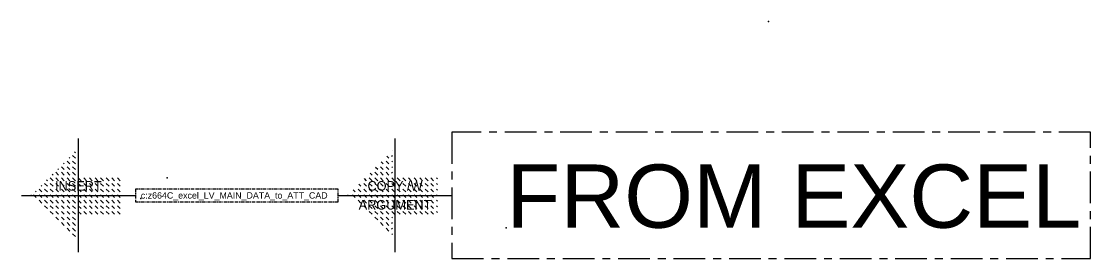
# Model space of a CAD drawing. Header units: millimetres. Extents: x -244126 to 368105, y -173968 to 259060.
# Drawn here: x 287454 to 295896, y 111991 to 113866 of the extents above; entities that cross this region are included whole.
import ezdxf
from ezdxf.enums import TextEntityAlignment as Align
from ezdxf.lldxf.tags import DXFTag

# ---------------------------------------------------------------- set-up
doc = ezdxf.new("R2010")
doc.units = ezdxf.units.MM
doc.header["$MEASUREMENT"] = 0
doc.linetypes.add('005_GG_TA_LINE', pattern=[13.75, 5, -1.25, 1.25, -1.25, 5])
doc.layers.add('000 - H A T C H', color=8, linetype='Continuous')
doc.layers.add('001 - ASCESSORIES', color=1, linetype='Continuous')
doc.styles.get("Standard").update_dxf_attribs({"font": 'arial.ttf'})
doc.styles.add('TA', font='Cordia New.ttf', dxfattribs={"height": 4.5})
tags = doc.linetypes.add('000-ADD-ATT', pattern='A,0.5,-0.3,["ADD-ATT",Standard,S=0.1,R=0,X=-0.2,Y=-0.05],-0.5', length=1.3).pattern_tags.tags
tags[6] = DXFTag(74, 10)

# ---------------------------------------------------------------- blocks, each defined once
blk = doc.blocks.new('*U4702')
at = {"color": 0, "linetype": '005_GG_TA_LINE'}
blk.add_lwpolyline([(0, 0), (100.85, 0), (100.85, 20), (0, 20)], close=True, dxfattribs=at)
for p in [(50, 37.5), (8.58, 4.88)]:
    blk.add_point(p, dxfattribs=at)
blk.add_attdef('NAMEBLK', (8.58, 4.88), '', height=10, dxfattribs=at)
blk = doc.blocks.new('*U4709')
at = {"layer": '000 - H A T C H'}
h = blk.add_hatch(dxfattribs=at)
h.set_pattern_fill('DASH', color=8, scale=250, angle=135)
h.paths.add_polyline_path([(-19.7, 153.6), (-19.7, 353.6), (-373.3, 0), (-19.7, -353.6), (-19.7, -153.6), (335.3, -153.6), (335.3, 153.6)])
at = {"color": 250}
for p, q in [((0, -450), (0, 450)), ((-450, 0), (450, 0))]:
    blk.add_line(p, q, dxfattribs=at)
at = {"color": 3}
blk.add_point((-373.3, 0), dxfattribs=at)
at = {"color": 0, "style": 'TA'}
for tag, p in [('TAG1', (0, 75)), ('TAG2', (0, -75))]:
    blk.add_attdef(tag, text='', height=75, dxfattribs=at).set_placement(p, align=Align.MIDDLE_CENTER)
blk = doc.blocks.new('*U4703')
at = {"color": 0, "linetype": '005_GG_TA_LINE'}
blk.add_lwpolyline([(0, 0), (320, 0), (320, 20), (0, 20)], close=True, dxfattribs=at)
for p in [(50, 37.5), (8.6, 4.9)]:
    blk.add_point(p, dxfattribs=at)
blk.add_attdef('NAMEBLK', (8.6, 4.9), '', height=10, dxfattribs=at)
blk = doc.blocks.new('000 - MOCKUP_HELP')
at = {"color": 2}
for p, values in [((4222.361, -16580.571), {'TAG1': 'INSERT'}), ((6722.361, -16580.571), {'TAG1': 'COPY /W', 'TAG2': 'ARGUMENT'})]:
    blk.add_blockref('*U4709', p, dxfattribs=at).add_auto_attribs(values)
at = {"layer": '001 - ASCESSORIES', "color": 2, "linetype": '005_GG_TA_LINE'}
for name, p, xscale, yscale, zscale, values in [('*U4702', (7172.361, -17080.571), 50, 50, 50, {'NAMEBLK': 'FROM EXCEL'}), ('*U4703', (4672.361, -16630.571), 5, 5, 5, {'NAMEBLK': 'c:z664C_excel_LV_MAIN_DATA_to_ATT_CAD'})]:
    blk.add_blockref(name, p, dxfattribs=dict(at, xscale=xscale, yscale=yscale, zscale=zscale)).add_auto_attribs(values)

msp = doc.modelspace()

# ---------------------------------------------------------------- block references
at = {"color": 3, "linetype": '000-ADD-ATT'}
msp.add_blockref('000 - MOCKUP_HELP', (283681.74076, 129071.3719), dxfattribs=at)

doc.saveas('drawing.dxf')
